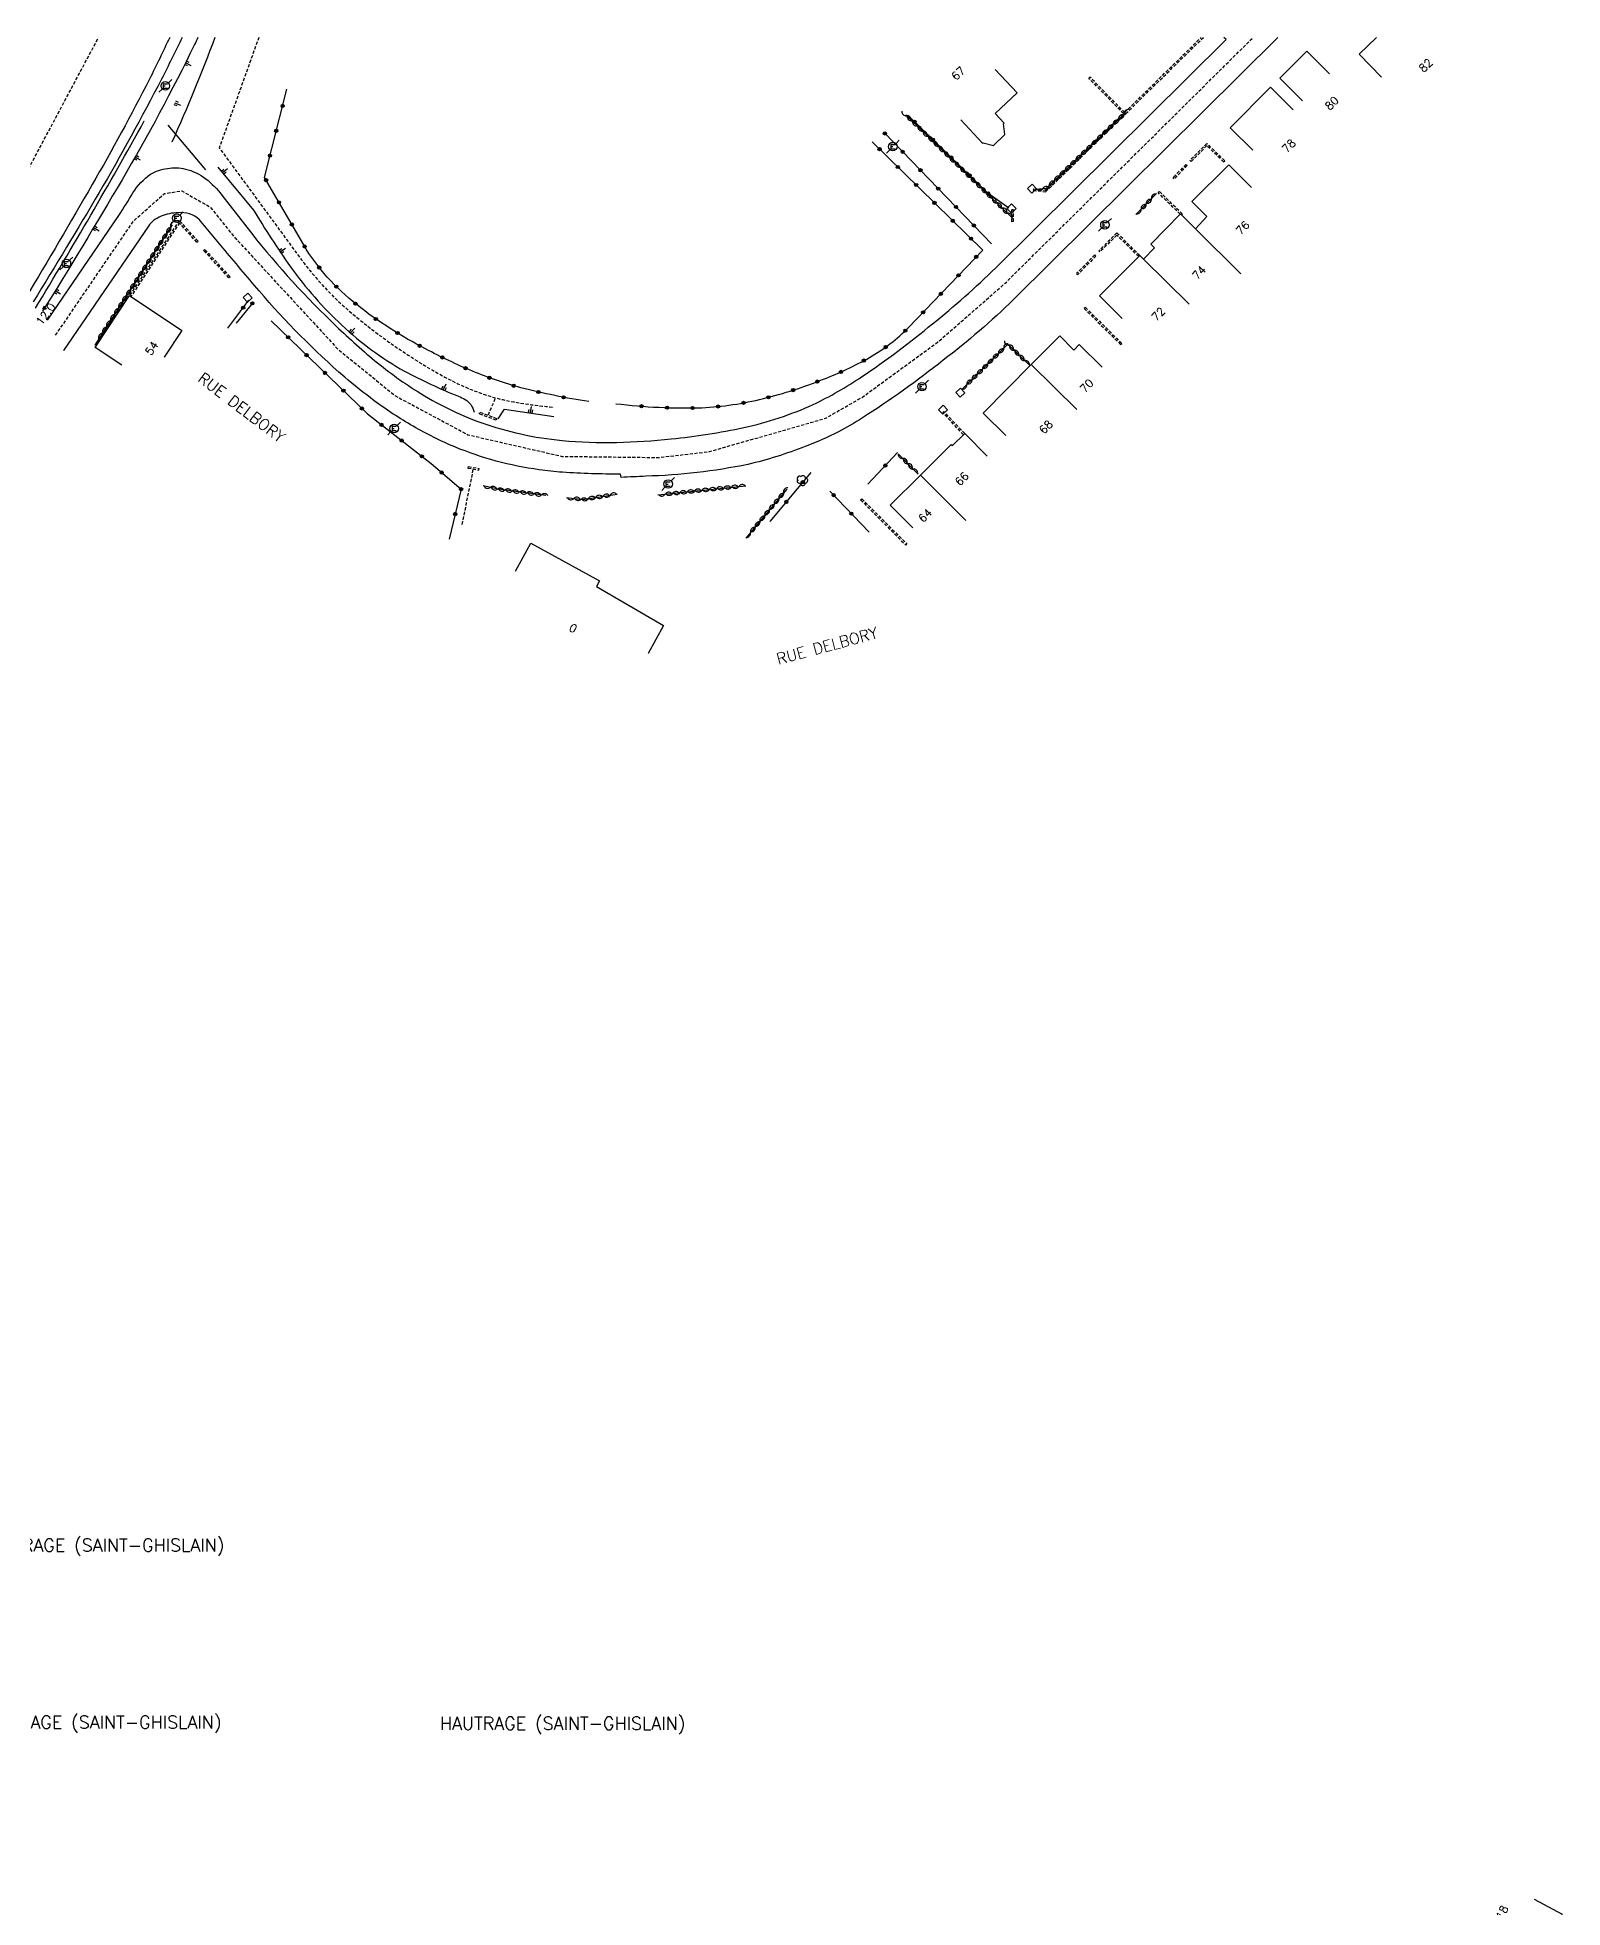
# Model space of a CAD drawing. Header units: millimetres. Extents: x 107015 to 108000, y 128000 to 129000.
# Drawn here: x 107454.3 to 107692.5, y 128707.8 to 129000 of the extents above; entities that cross this region are included whole.
import ezdxf
from ezdxf.enums import TextEntityAlignment as Align

# ---------------------------------------------------------------- set-up
doc = ezdxf.new("R2010")
doc.units = ezdxf.units.MM
doc.linetypes.add('DASHED', pattern=[0.75, 0.5, -0.25])
doc.layers.get('0').update_dxf_attribs({"linetype": 'CONTINUOUS'})
for name, color, linetype in [('W0001', 6, 'DASHED'), ('W0008', 7, 'CONTINUOUS'), ('W0100', 7, 'CONTINUOUS'), ('W0112', 1, 'DASHED'), ('W0211', 2, 'CONTINUOUS'), ('W0220', 5, 'DASHED'), ('W0300', 7, 'CONTINUOUS'), ('W0310', 3, 'CONTINUOUS'), ('W0322', 7, 'CONTINUOUS'), ('W0471', 7, 'CONTINUOUS'), ('W0851', 7, 'CONTINUOUS'), ('W0980', 7, 'CONTINUOUS'), ('W0989', 7, 'CONTINUOUS'), ('W0991', 7, 'CONTINUOUS'), ('W1102', 7, 'CONTINUOUS')]:
    doc.layers.add(name, color=color, linetype=linetype)
doc.styles.get("Standard").update_dxf_attribs({"font": 'romans.shx', "width": 0.85})

# ---------------------------------------------------------------- blocks, each defined once
blk = doc.blocks.new('t322o')
at = {"color": 0, "linetype": 'Continuous'}
for radius in [0.25, 0.15]:
    blk.add_circle((0, 0), radius, dxfattribs=at)
blk = doc.blocks.new('t310o')
at = {"color": 0, "linetype": 'Continuous'}
for centre, start, end in [((-0.5, 0.38), 216.8699, 323.1304), ((0.5, -0.37), 36.8699, 143.1303)]:
    blk.add_arc(centre, 0.625, start, end, dxfattribs=at)
blk = doc.blocks.new('t211o')
at = {"color": 0, "linetype": 'Continuous'}
for p, q in [((-0.29, 0.5), (-0.29, 0)), ((0, 1), (0, 0)), ((0.29, 0.5), (0.29, 0))]:
    blk.add_line(p, q, dxfattribs=at)
blk = doc.blocks.new('T471')
for p, q in [((-0.333334, 0.333334), (-0.333334, -0.333334)), ((-0.333334, 0.333334), (0.333334, 0.333334)), ((-0.333334, 0), (0, 0)), ((0.500001, 0.500001), (1.000002, 1.000002)), ((-0.500001, -0.500001), (-1.000002, -1.000002)), ((-0.333334, -0.333334), (0.333334, -0.333334))]:
    blk.add_line(p, q)
blk.add_ellipse((0, 0), major_axis=(0.471405, 0.471405), ratio=1, start_param=5.4977871438, end_param=11.780972451)
blk = doc.blocks.new('T851')
for p, q in [((-0.25, -0.15), (0, 0.32)), ((0, 0.32), (0.25, -0.15)), ((-0.25, -0.15), (0.25, -0.15))]:
    blk.add_line(p, q)
for major_axis in [(-0.106, 0.106), (-0.0354, 0.0354), (-0.0236, 0.0236)]:
    blk.add_ellipse((0, 0), major_axis=major_axis, ratio=1, start_param=3.926991, end_param=10.210176)
blk = doc.blocks.new('t112o')
at = {"color": 0, "linetype": 'Continuous'}
for p, q in [((-0.5, 0.5), (0.5, 0.5)), ((-0.5, -0.5), (-0.5, 0.5)), ((0.5, 0.5), (0.5, -0.5)), ((0.5, -0.5), (-0.5, -0.5))]:
    blk.add_line(p, q, dxfattribs=at)
blk = doc.blocks.new('T300')
for p, q in [((-0.8, 0.51), (-0.86, 0.34)), ((-0.86, 0.34), (-0.86, 0.17)), ((-0.86, 0.17), (-0.74, 0.06)), ((-0.69, 0.63), (-0.8, 0.51)), ((-0.8, -0.06), (-0.74, 0.06)), ((-0.74, 0.06), (-0.69, 0.11)), ((-0.57, 0.69), (-0.69, 0.63)), ((-0.46, 0.69), (-0.57, 0.69)), ((-0.29, 0.63), (-0.46, 0.69)), ((-0.29, 0.63), (-0.17, 0.74)), ((-0.23, 0.57), (-0.29, 0.63)), ((-0.17, 0.74), (-0.06, 0.8)), ((-0.06, 0.8), (0.06, 0.8)), ((0.06, 0.8), (0.23, 0.74)), ((0.23, 0.74), (0.34, 0.63)), ((0.34, 0.63), (0.4, 0.51)), ((0.46, 0.46), (0.34, 0.46)), ((0.4, 0.51), (0.4, 0.46)), ((0.57, 0.4), (0.46, 0.46)), ((0.57, 0.4), (0.69, 0.29)), ((0.69, 0.29), (0.74, 0.17)), ((0.74, 0.06), (0.69, -0.17)), ((0.74, 0.17), (0.74, 0.06)), ((-0.8, -0.17), (-0.8, -0.06)), ((-0.8, -0.23), (-0.8, -0.17)), ((-0.74, -0.34), (-0.8, -0.23)), ((-0.69, -0.4), (-0.74, -0.34)), ((-0.51, -0.46), (-0.69, -0.4)), ((-0.4, -0.46), (-0.51, -0.46)), ((-0.4, -0.46), (-0.34, -0.46)), ((-0.34, -0.46), (-0.34, -0.4)), ((-0.34, -0.51), (-0.34, -0.46)), ((-0.29, -0.63), (-0.34, -0.51)), ((-0.17, -0.74), (-0.29, -0.63)), ((-0.06, -0.8), (-0.17, -0.74)), ((0.06, -0.8), (-0.06, -0.8)), ((0.17, -0.74), (0.06, -0.8)), ((0.23, -0.69), (0.17, -0.74)), ((0.29, -0.46), (0.23, -0.46)), ((0.29, -0.63), (0.23, -0.69)), ((0.46, -0.4), (0.29, -0.46)), ((0.34, -0.51), (0.29, -0.63)), ((0.34, -0.51), (0.34, -0.46)), ((0.57, -0.34), (0.46, -0.4)), ((0.63, -0.29), (0.57, -0.34)), ((0.69, -0.17), (0.63, -0.29))]:
    blk.add_line(p, q)

msp = doc.modelspace()

# ---------------------------------------------------------------- linework, layer by layer
at = {"layer": 'W0001', "flags": 128}
for points in [[(107446.88, 128968.21), (107463.82, 129000)], [(107457.1, 128953.47), (107469.3, 128971.34), (107474.1, 128975.61), (107476.83, 128976.03), (107481.32, 128973.44), (107485.09, 128968.74), (107501.2, 128951.3), (107510.21, 128943.98), (107521.5, 128937.93), (107536.25, 128934.55), (107551.27, 128934.37), (107559.23, 128935.29), (107577.39, 128940.51), (107583.06, 128943.77), (107594.91, 128952.42), (107605.34, 128961.53), (107644.16, 129000)]]:
    msp.add_lwpolyline(points, dxfattribs=at)
at = {"layer": 'W0008', "flags": 128}
for points in [[(107474.93, 129000, -0.005922), (107471.76, 128993.47, -0.0133), (107462.82, 128977.01, -0.004), (107452.45, 128959.33), (107452.45, 128959.33)], [(107455.86, 128955.84), (107467, 128972.19, 0.0033), (107469.19, 128975.71, -0.1097), (107471.94, 128978.61, -0.0998), (107474.57, 128979.54, -0.0937), (107477.4, 128979.44, -0.1061), (107480.57, 128977.9, -0.0654), (107483.07, 128975.37), (107486.97, 128970.33, 0.0352), (107500.14, 128955.67, 0.0196), (107506.57, 128949.83, 0.0331), (107513.56, 128944.72, 0.0543), (107523.54, 128939.83, 0.0609), (107536.2, 128937.03, 0.0309), (107544.71, 128936.73, 0.0197), (107553.25, 128937.29, 0.0298), (107564.61, 128939.06, 0.0539), (107575.41, 128942.64, 0.0369), (107583, 128946.98, 0.025), (107594.08, 128955.27, 0.0243), (107603.94, 128964), (107639.91, 128999.67), (107639.57, 129000)], [(107648.02, 129000), (107606.74, 128959.07, -0.0292), (107595.75, 128949.57, -0.026), (107583.12, 128940.56, -0.0202), (107579.37, 128938.38, -0.0278), (107574.18, 128936.09, -0.036), (107565.21, 128933.29, -0.0433), (107549.29, 128931.45, -0.0013), (107545.42, 128931.26), (107545.31, 128931.76, -0.0161), (107536.29, 128932.07, -0.0151), (107532.62, 128932.46, -0.0315), (107525.93, 128933.82, -0.0324), (107519.46, 128936.02, -0.0327), (107512.95, 128939.25, -0.0278), (107506.87, 128943.25, -0.018), (107502.26, 128946.93, -0.0376), (107488.9, 128960.4, -0.0034), (107483.22, 128967.15), (107479.57, 128971.5, 0.2242), (107476.25, 128972.61, 0.0939), (107473.58, 128972.06, 0.1435), (107471.59, 128970.5), (107458.33, 128951.1), (107458.33, 128951.1)]]:
    msp.add_lwpolyline(points, format="xyb", dxfattribs=at)
at = {"layer": 'W0100', "flags": 128}
for points in [[(107664.17, 128993.8), (107660.7, 128997.39), (107663.4, 129000)], [(107651.84, 128990.1), (107648.31, 128993.64), (107652.55, 128997.87), (107656.08, 128994.32), (107656.08, 128994.32)], [(107598.48, 128987.14), (107601.89, 128983.48), (107601.99, 128983.54), (107603.59, 128983.13), (107605.38, 128984.85), (107605.15, 128986.52), (107605.24, 128986.6), (107603.83, 128988.11), (107607.28, 128991.33), (107603.87, 128994.99), (107603.87, 128994.99)], [(107644.08, 128982.36), (107640.54, 128985.89), (107646.88, 128992.23), (107650.42, 128988.7), (107650.42, 128988.7)], [(107623.71, 128956.09), (107620.16, 128959.61), (107626.45, 128965.94), (107627.02, 128965.37), (107628.75, 128967.12), (107628.17, 128967.71), (107632.79, 128972.44), (107635.12, 128970.1), (107636.91, 128972.02), (107634.58, 128974.36), (107640.34, 128980.08), (107643.89, 128976.56), (107643.89, 128976.56)], [(107467.47, 128948.8), (107463.3, 128951.56), (107468.66, 128959.66), (107476.83, 128954.2), (107474.05, 128950.04), (107474.05, 128950.04)], [(107605.53, 128937.8), (107601.98, 128941.32), (107609.49, 128948.92), (107613.93, 128953.38), (107616.15, 128951.15), (107616.99, 128952), (107620.54, 128948.48), (107620.54, 128948.48)], [(107590.98, 128923.36), (107587.45, 128926.9), (107592.19, 128931.61), (107596.97, 128936.38), (107597.16, 128936.19), (107599.09, 128938.1), (107602.62, 128934.57), (107602.62, 128934.57)], [(107528.94, 128916.6), (107531.34, 128920.99), (107542.08, 128915.12), (107541.6, 128914.24), (107552.03, 128908.12), (107549.64, 128903.73), (107549.64, 128903.73)], [(107684.15, 128701.79), (107688.55, 128699.43), (107692.48, 128706.76), (107688.07, 128709.12), (107688.07, 128709.12)]]:
    msp.add_lwpolyline(points, dxfattribs=at)
at = {"layer": 'W0112'}
for p, q in [((107624.08, 128988.27), (107636.03, 129000)), ((107624.26, 128988.09), (107636.38, 129000)), ((107623.9, 128988.09), (107618.47, 128993.62)), ((107624.08, 128988.27), (107618.65, 128993.8)), ((107611.65, 128976.16), (107623.9, 128988.09)), ((107611.74, 128975.89), (107624.26, 128988.09)), ((107636.92, 128983.44), (107634.27, 128980.77)), ((107636.92, 128983.09), (107634.45, 128980.59)), ((107639.71, 128980.72), (107636.92, 128983.44)), ((107639.54, 128980.54), (107636.92, 128983.09)), ((107633.65, 128980.15), (107631.62, 128978.08)), ((107633.83, 128979.97), (107631.8, 128977.91)), ((107609.8, 128976.11), (107611.74, 128975.89)), ((107609.83, 128976.36), (107611.65, 128976.16)), ((107632.75, 128972.39), (107629.29, 128975.76)), ((107633.08, 128972.42), (107629.47, 128975.94)), ((107606.48, 128971.21), (107606.45, 128973.07)), ((107606.73, 128971.22), (107606.7, 128973.08)), ((107476.42, 128971.42), (107468.66, 128959.66)), ((107476.45, 128971.01), (107468.86, 128959.52)), ((107479.35, 128968.15), (107476.42, 128971.42)), ((107479.16, 128967.99), (107476.45, 128971.01)), ((107622.85, 128969.46), (107620.05, 128966.66)), ((107622.85, 128969.11), (107620.22, 128966.49)), ((107626.45, 128965.94), (107622.85, 128969.46)), ((107626.28, 128965.76), (107622.85, 128969.11)), ((107484.17, 128962.44), (107480.23, 128966.72)), ((107484.36, 128962.61), (107480.42, 128966.88)), ((107619.41, 128966.03), (107616.58, 128963.12)), ((107619.59, 128965.85), (107616.76, 128962.95)), ((107617.76, 128957.65), (107623.45, 128952.02)), ((107617.94, 128957.83), (107623.62, 128952.2)), ((107525.93, 128940.19), (107523.28, 128941.19)), ((107526.02, 128940.42), (107523.36, 128941.42)), ((107598.91, 128937.93), (107595.67, 128941.38)), ((107599.09, 128938.1), (107595.85, 128941.55)), ((107521.51, 128932.72), (107523.22, 128932.4)), ((107521.56, 128932.96), (107523.26, 128932.65)), ((107582.84, 128927.75), (107589.9, 128920.66)), ((107583.02, 128927.92), (107590.08, 128920.84))]:
    msp.add_line(p, q, dxfattribs=at)
for points in [[(107618.65, 128993.8), (107618.47, 128993.62)], [(107633.65, 128980.15), (107633.83, 128979.97)], [(107634.45, 128980.59), (107634.27, 128980.77)], [(107639.54, 128980.54), (107639.71, 128980.72)], [(107609.83, 128976.36), (107609.8, 128976.11)], [(107629.47, 128975.94), (107629.29, 128975.76)], [(107631.8, 128977.91), (107631.62, 128978.08)], [(107606.7, 128973.08), (107606.45, 128973.07)], [(107606.73, 128971.22), (107606.48, 128971.21)], [(107633.08, 128972.42), (107632.95, 128972.28)], [(107479.16, 128967.99), (107479.35, 128968.15)], [(107480.23, 128966.72), (107480.42, 128966.88)], [(107619.59, 128965.85), (107619.41, 128966.03)], [(107620.22, 128966.49), (107620.05, 128966.66)], [(107626.45, 128965.94), (107626.45, 128965.94)], [(107484.36, 128962.61), (107484.17, 128962.44)], [(107616.58, 128963.12), (107616.76, 128962.95)], [(107468.66, 128959.66), (107468.66, 128959.66)], [(107617.94, 128957.83), (107617.76, 128957.65)], [(107623.45, 128952.02), (107623.62, 128952.2)], [(107523.28, 128941.19), (107523.36, 128941.42)], [(107595.67, 128941.38), (107595.85, 128941.55)], [(107526.02, 128940.42), (107525.93, 128940.19)], [(107521.56, 128932.96), (107521.51, 128932.72)], [(107523.22, 128932.4), (107523.26, 128932.65)], [(107582.84, 128927.75), (107583.02, 128927.92)], [(107589.9, 128920.66), (107590.08, 128920.84)]]:
    msp.add_lwpolyline(points, dxfattribs=at)
at = {"layer": 'W0211', "flags": 128}
for points in [[(107479.34, 129000, -0.001497), (107478.8, 128998.87, -0.0192), (107467.48, 128977.76, -0.0064), (107455.07, 128957.23), (107455.07, 128957.23)], [(107481.99, 129000, -0.015662), (107475.27, 128983.63), (107475.27, 128983.63)], [(107482.44, 128979.73), (107488.03, 128973.03, 0.0197), (107493.77, 128964.18, 0.0485), (107501.82, 128955.04, 0.0603), (107511.58, 128947.87, 0.0261), (107520.03, 128943.93, -0.137), (107521.97, 128942.65, -0.0761), (107522.46, 128941.45), (107522.46, 128941.45)]]:
    msp.add_lwpolyline(points, format="xyb", dxfattribs=at)
msp.add_lwpolyline([(107526.25, 128940.41), (107527.23, 128941.94), (107534.9, 128940.8), (107534.9, 128940.8)], dxfattribs=at)
at = {"layer": 'W0220', "flags": 128}
msp.add_lwpolyline([(107488.85, 129000), (107487.41, 128995.99), (107482.67, 128982.75), (107484.23, 128980.62), (107495.48, 128965.29, 0.0572), (107503.39, 128956.89, 0.0344), (107512.81, 128949.97, 0.0263), (107519.13, 128946.3, 0.0508), (107525.82, 128943.68, 0.0393), (107534.84, 128942.24), (107534.84, 128942.24)], format="xyb", dxfattribs=at)
for points in [[(107524.7, 128941.04), (107525.82, 128943.68), (107525.82, 128943.68)], [(107522.29, 128932.49), (107520.53, 128923.73), (107520.53, 128923.73)]]:
    msp.add_lwpolyline(points, dxfattribs=at)
at = {"layer": 'W0310', "flags": 128}
for points in [[(107589.89, 128987.89), (107606.63, 128971.73), (107606.63, 128971.73)], [(107610.14, 128976.31), (107611.89, 128976.46), (107624.03, 128988.07), (107624.03, 128988.07)], [(107629.04, 128975.61), (107625.84, 128972.33), (107625.84, 128972.33)], [(107475.3, 128970.73), (107463.22, 128951.94), (107463.22, 128951.94)], [(107609.23, 128948.8), (107605.84, 128952.09), (107598.59, 128944.96), (107598.59, 128944.96)], [(107588.78, 128934.87), (107591.84, 128931.75), (107591.84, 128931.75)], [(107533.69, 128928.44), (107526.26, 128929.43), (107523.88, 128929.94), (107523.88, 128929.94)], [(107551.17, 128928.52), (107564.91, 128929.97), (107564.91, 128929.97)], [(107571.3, 128929.45), (107564.89, 128921.77), (107564.89, 128921.77)], [(107536.89, 128928.1), (107539.44, 128927.81), (107544.84, 128928.67), (107544.84, 128928.67)]]:
    msp.add_lwpolyline(points, dxfattribs=at)
at = {"layer": 'W0322', "flags": 128}
for points in [[(107476.88, 129000, -0.006466), (107473.63, 128993.46, -0.0135), (107463.92, 128975.79, -0.0054), (107453.61, 128958.68), (107453.61, 128958.68)], [(107540.39, 128943.1, -0.0238), (107529.79, 128945.26, -0.032), (107522.23, 128947.86, -0.0237), (107514.9, 128951.33, -0.0193), (107509.34, 128954.54, -0.0287), (107504.13, 128958.25, -0.0398), (107499.54, 128962.56, -0.0517), (107495.86, 128967.59), (107489.73, 128978.13), (107493.23, 128991.93), (107493.23, 128991.93)], [(107453.94, 128957.68, 0.0042), (107462.6, 128972.22, 0.0042), (107470.96, 128986.98), (107470.96, 128986.98)], [(107544.63, 128942.78, 0.0363), (107558.04, 128942.14, 0.0472), (107567.65, 128943.58, 0.0345), (107577.04, 128946.61, 0.0375), (107584.22, 128950, 0.0701), (107590.39, 128954.75), (107601.91, 128966.76), (107584.64, 128983.68), (107584.64, 128983.68)]]:
    msp.add_lwpolyline(points, format="xyb", dxfattribs=at)
for points in [[(107605.98, 128973.31), (107602.72, 128975.67), (107590.2, 128987.86), (107590.2, 128987.86)], [(107474.62, 128986.3), (107480.5, 128979.29), (107480.5, 128979.29)], [(107603.3, 128967.75), (107586.55, 128985.07), (107586.55, 128985.07)], [(107484.03, 128954.56), (107487.3, 128958.97), (107487.3, 128958.97)], [(107487.86, 128958.48), (107485.33, 128955.34), (107485.33, 128955.34)], [(107490.77, 128955.7), (107505.81, 128941.2), (107515.74, 128933.44), (107520.44, 128929.42), (107518.59, 128921.63), (107518.59, 128921.63)], [(107588.59, 128935.14), (107583.95, 128930.2), (107583.95, 128930.2)], [(107575.08, 128932.05), (107568.67, 128924.37), (107568.67, 128924.37)], [(107584.15, 128922.7), (107578.05, 128929.1), (107578.05, 128929.1)]]:
    msp.add_lwpolyline(points, dxfattribs=at)
at = {"layer": 'W1102', "flags": 128}
for points in [[(107642.22, 128963.06), (107635.12, 128970.1), (107635.12, 128970.1)], [(107634.13, 128958.34), (107627.02, 128965.37), (107627.02, 128965.37)], [(107616.6, 128941.88), (107609.49, 128948.92), (107609.49, 128948.92)], [(107599.25, 128924.53), (107592.19, 128931.61), (107592.19, 128931.61)]]:
    msp.add_lwpolyline(points, dxfattribs=at)

# ---------------------------------------------------------------- block references
at = {"layer": 'W0112'}
for p, rotation in [((107609.61, 128976.37), 43.90529999999999), ((107606.4, 128973.27), 43.90529999999999), ((107487.1, 128959.35), 132.255), ((107598.41, 128944.5), 224.029), ((107595.7, 128941.83), 224.029)]:
    msp.add_blockref('t112o', p, dxfattribs=dict(at, rotation=rotation))
at = {"layer": 'W0211'}
for p, rotation in [((107477.4, 128996.03), 243.4317100798388), ((107475.75, 128989.75), 246.9835100664617), ((107469.53, 128981.31), 239.4484586185178), ((107483.18, 128978.84), 309.8280326325643), ((107463.04, 128970.27), 238.9732902341769), ((107492.19, 128966.46), 304.2751342472982), ((107457.04, 128960.41), 238.354002857715), ((107503.17, 128953.83), 319.0311354078407), ((107517.66, 128944.94), 335.2977708056214), ((107531.22, 128941.35), 351.5236595798739)]:
    msp.add_blockref('t211o', p, dxfattribs=dict(at, rotation=rotation))
at = {"layer": 'W0300'}
msp.add_blockref('T300', (107573.8, 128930.75), dxfattribs=at)
at = {"layer": 'W0310'}
for p, rotation in [((107590.01, 128987.77), 316.00347977977), ((107590.84, 128986.97), 316.00347977977), ((107623.14, 128987.22), 43.70629949874146), ((107623.98, 128988.02), 43.70629949874146), ((107591.67, 128986.17), 316.00347977977), ((107592.5, 128985.37), 316.00347977977), ((107593.34, 128984.56), 316.00347977977), ((107594.17, 128983.76), 316.00347977977), ((107619.8, 128984.03), 43.70629949874146), ((107620.64, 128984.83), 43.70629949874146), ((107621.47, 128985.63), 43.70629949874146), ((107622.31, 128986.42), 43.70629949874146), ((107595, 128982.96), 316.00347977977), ((107595.83, 128982.16), 316.00347977977), ((107596.66, 128981.35), 316.00347977977), ((107616.46, 128980.84), 43.70629949874146), ((107617.3, 128981.64), 43.70629949874146), ((107618.13, 128982.43), 43.70629949874146), ((107618.97, 128983.23), 43.70629949874146), ((107597.49, 128980.55), 316.00347977977), ((107598.32, 128979.75), 316.00347977977), ((107599.15, 128978.95), 316.00347977977), ((107599.98, 128978.15), 316.00347977977), ((107613.96, 128978.44), 43.70629949874146), ((107614.79, 128979.24), 43.70629949874146), ((107615.63, 128980.04), 43.70629949874146), ((107600.81, 128977.34), 316.00347977977), ((107601.64, 128976.54), 316.00347977977), ((107602.48, 128975.74), 316.00347977977), ((107603.31, 128974.94), 316.00347977977), ((107611.29, 128976.41), 4.867498860783678), ((107612.29, 128976.85), 43.70629949874146), ((107613.13, 128977.65), 43.70629949874146), ((107628.26, 128974.81), 225.6987697877665), ((107604.14, 128974.13), 316.00347977977), ((107604.97, 128973.33), 316.00347977977), ((107605.8, 128972.53), 316.00347977977), ((107626.64, 128973.16), 225.6987697877665), ((107627.45, 128973.98), 225.6987697877665), ((107474.47, 128969.43), 237.2489753135284), ((107475.09, 128970.4), 237.2489753135284), ((107472.59, 128966.51), 237.2489753135284), ((107473.22, 128967.48), 237.2489753135284), ((107473.84, 128968.46), 237.2489753135284), ((107470.72, 128963.6), 237.2489753135284), ((107471.34, 128964.57), 237.2489753135284), ((107471.97, 128965.54), 237.2489753135284), ((107468.84, 128960.69), 237.2489753135284), ((107469.47, 128961.66), 237.2489753135284), ((107470.09, 128962.63), 237.2489753135284), ((107466.97, 128957.77), 237.2489753135284), ((107467.59, 128958.74), 237.2489753135284), ((107468.22, 128959.71), 237.2489753135284), ((107465.09, 128954.86), 237.2489753135284), ((107465.72, 128955.83), 237.2489753135284), ((107466.34, 128956.8), 237.2489753135284), ((107463.85, 128952.91), 237.2489753135284), ((107464.47, 128953.89), 237.2489753135284), ((107605.18, 128951.44), 224.5298700853717), ((107606.01, 128951.93), 135.7879518438474), ((107602.71, 128949.01), 224.5298700853717), ((107603.53, 128949.82), 224.5298700853717), ((107604.36, 128950.63), 224.5298700853717), ((107606.83, 128951.13), 135.7879518438474), ((107607.66, 128950.32), 135.7879518438474), ((107608.49, 128949.52), 135.7879518438474), ((107599.42, 128945.77), 224.5298700853717), ((107600.24, 128946.58), 224.5298700853717), ((107601.06, 128947.39), 224.5298700853717), ((107601.89, 128948.2), 224.5298700853717), ((107589.42, 128934.22), 314.5009994935874), ((107590.23, 128933.4), 314.5009994935874), ((107591.04, 128932.57), 314.5009994935874), ((107525.01, 128929.7), 167.848703702923), ((107526.14, 128929.45), 167.848703702923), ((107527.28, 128929.29), 172.4400275238738), ((107528.43, 128929.14), 172.4400275238738), ((107529.57, 128928.99), 172.4400275238738), ((107530.72, 128928.84), 172.4400275238738), ((107531.86, 128928.69), 172.4400275238738), ((107533.01, 128928.53), 172.4400275238738), ((107552.32, 128928.64), 6.012239363463199), ((107553.47, 128928.76), 6.012239363463199), ((107554.62, 128928.88), 6.012239363463199), ((107555.77, 128929.01), 6.012239363463199), ((107556.91, 128929.13), 6.012239363463199), ((107558.06, 128929.25), 6.012239363463199), ((107559.21, 128929.37), 6.012239363463199), ((107560.36, 128929.49), 6.012239363463199), ((107561.51, 128929.61), 6.012239363463199), ((107562.66, 128929.73), 6.012239363463199), ((107563.81, 128929.85), 6.012239363463199), ((107570.81, 128928.87), 230.1978034507671), ((107538.03, 128927.97), 353.3792832581373), ((107539.18, 128927.84), 353.3792832581373), ((107540.32, 128927.95), 9.10505185263731), ((107541.46, 128928.13), 9.10505185263731), ((107542.6, 128928.31), 9.10505185263731), ((107543.74, 128928.5), 9.10505185263731), ((107567.85, 128925.32), 230.1978034507671), ((107568.59, 128926.21), 230.1978034507671), ((107569.33, 128927.09), 230.1978034507671), ((107570.07, 128927.98), 230.1978034507671), ((107565.63, 128922.66), 230.1978034507671), ((107566.37, 128923.55), 230.1978034507671), ((107567.11, 128924.43), 230.1978034507671)]:
    msp.add_blockref('t310o', p, dxfattribs=dict(at, rotation=rotation))
at = {"layer": 'W0322'}
for p, rotation in [((107492.56, 128989.28), 75.79383632137805), ((107491.57, 128985.41), 75.79383632137805), ((107586.62, 128985), 134.0535347363461), ((107591.27, 128986.81), 135.7669709259326), ((107490.59, 128981.53), 75.79383632137805), ((107585.8, 128982.55), 135.5923297287615), ((107589.4, 128982.12), 134.0535347363461), ((107594.14, 128984.02), 135.7669709259326), ((107597, 128981.23), 135.7669709259326), ((107588.65, 128979.75), 135.5923297287615), ((107592.18, 128979.25), 134.0535347363461), ((107599.87, 128978.44), 135.7669709259326), ((107489.98, 128977.7), 120.1372569247931), ((107591.51, 128976.95), 135.5923297287615), ((107594.96, 128976.37), 134.0535347363461), ((107602.74, 128975.65), 144.1803612998775), ((107491.99, 128974.24), 120.1372569247931), ((107594.37, 128974.15), 135.5923297287615), ((107597.74, 128973.5), 134.0535347363461), ((107494, 128970.78), 120.1372569247931), ((107597.23, 128971.35), 135.5923297287615), ((107600.52, 128970.62), 134.0535347363461), ((107496.01, 128967.33), 120.9146439003802), ((107600.08, 128968.55), 135.5923297287615), ((107498.28, 128964.04), 128.50064243307), ((107600.9, 128965.72), 46.2149910037618), ((107500.96, 128961.07), 135.1742938970779), ((107598.14, 128962.83), 46.2149910037618), ((107487.84, 128958.46), 231.1925883249438), ((107503.94, 128958.4), 140.9589340038606), ((107595.37, 128959.94), 46.2149910037618), ((107486.41, 128957.77), 53.42605114956687), ((107507.13, 128956), 145.138020971476), ((107592.6, 128957.06), 46.2149910037618), ((107493.42, 128953.15), 316.0372346562983), ((107510.49, 128953.83), 148.7545960706918), ((107589.82, 128954.18), 43.92999656779878), ((107496.3, 128950.37), 316.0372346562983), ((107513.96, 128951.83), 151.5101448733128), ((107517.51, 128950), 153.8742779519964), ((107583.35, 128949.52), 28.53437979205856), ((107586.75, 128951.62), 35.72203203160829), ((107499.18, 128947.59), 316.0372346562983), ((107521.14, 128948.32), 156.5527329357591), ((107524.86, 128946.83), 159.9376727322295), ((107576.07, 128946.23), 20.9826456358621), ((107579.77, 128947.74), 24.2090443730259), ((107502.06, 128944.82), 316.0372346562983), ((107528.65, 128945.58), 163.6027291397329), ((107532.53, 128944.6), 167.1800091201444), ((107536.45, 128943.78), 169.1956446454161), ((107568.45, 128943.78), 14.57787368240184), ((107572.29, 128944.9), 17.78025965913197), ((107504.94, 128942.04), 316.0372346562983), ((107548.61, 128942.38), 355.6057998213236), ((107552.6, 128942.16), 358.0803365849256), ((107556.6, 128942.11), 0.5548733485277694), ((107560.59, 128942.34), 5.9667777235705), ((107564.55, 128942.91), 10.40969459959193), ((107508.01, 128939.48), 322.0239364298678), ((107511.16, 128937.02), 322.0239364298678), ((107514.32, 128934.56), 322.0239364298678), ((107517.41, 128932.02), 319.4136707788784), ((107586.69, 128933.11), 226.8652689081116), ((107520.44, 128929.42), 256.622796824142), ((107573.8, 128930.51), 230.1982436329962), ((107571.24, 128927.44), 230.1982436329962), ((107578.63, 128928.49), 133.6273189116048), ((107519.52, 128925.53), 256.622796824142), ((107581.39, 128925.59), 133.6273189116048)]:
    msp.add_blockref('t322o', p, dxfattribs=dict(at, rotation=rotation))
at = {"layer": 'W0471'}
for p in [(107474.24, 128992.42), (107587.88, 128982.94), (107476.03, 128971.75), (107621, 128970.73), (107458.79, 128964.68), (107592.42, 128945.44), (107509.98, 128938.91), (107552.77, 128930.23)]:
    msp.add_blockref('T471', p, dxfattribs=at)
at = {"layer": 'W0851'}
msp.add_blockref('T851', (107455.38, 128957.73), dxfattribs=at)

# ---------------------------------------------------------------- texts
at = {"layer": 'W0980'}
for p in [(107464.31, 128764.32), (107463.85, 128736.66), (107536.3, 128736.47)]:
    msp.add_text('HAUTRAGE (SAINT-GHISLAIN)', height=2, dxfattribs=at).set_placement(p, align=Align.MIDDLE)
at = {"layer": 'W0989'}
for rotation, p in [(322.7493, (107486.17, 128942.18)), (15.0467, (107577.62, 128904.96))]:
    msp.add_text('RUE DELBORY', height=1.75, rotation=rotation, dxfattribs=at).set_placement(p, align=Align.MIDDLE)
at = {"layer": 'W0991'}
for s, rotation, p in [('82', 44.0169, (107671.1, 128995.63)), ('67', 42.9614, (107598.09, 128994.38)), ('80', 44.9025, (107656.43, 128989.73)), ('78', 45.0036, (107649.72, 128983.05)), ('76', 44.8238, (107642.51, 128970.26)), ('74', 45.7011, (107635.7, 128963.25)), ('12.0', 53.0344, (107455.56, 128956.79)), ('72', 45.1353, (107629.33, 128956.78)), ('54', 56.5125, (107472.11, 128951.45)), ('70', 45.1539, (107618.15, 128945.57)), ('68', 45.3303, (107611.78, 128939.14)), ('66', 44.9471, (107598.64, 128931.04)), ('64', 44.8425, (107592.91, 128925.32)), ('0', 331.3446, (107537.94, 128907.7)), ('18', 61.8254, (107683.02, 128707.11))]:
    msp.add_text(s, height=1.25, rotation=rotation, dxfattribs=at).set_placement(p, align=Align.MIDDLE)

doc.saveas('drawing.dxf')
